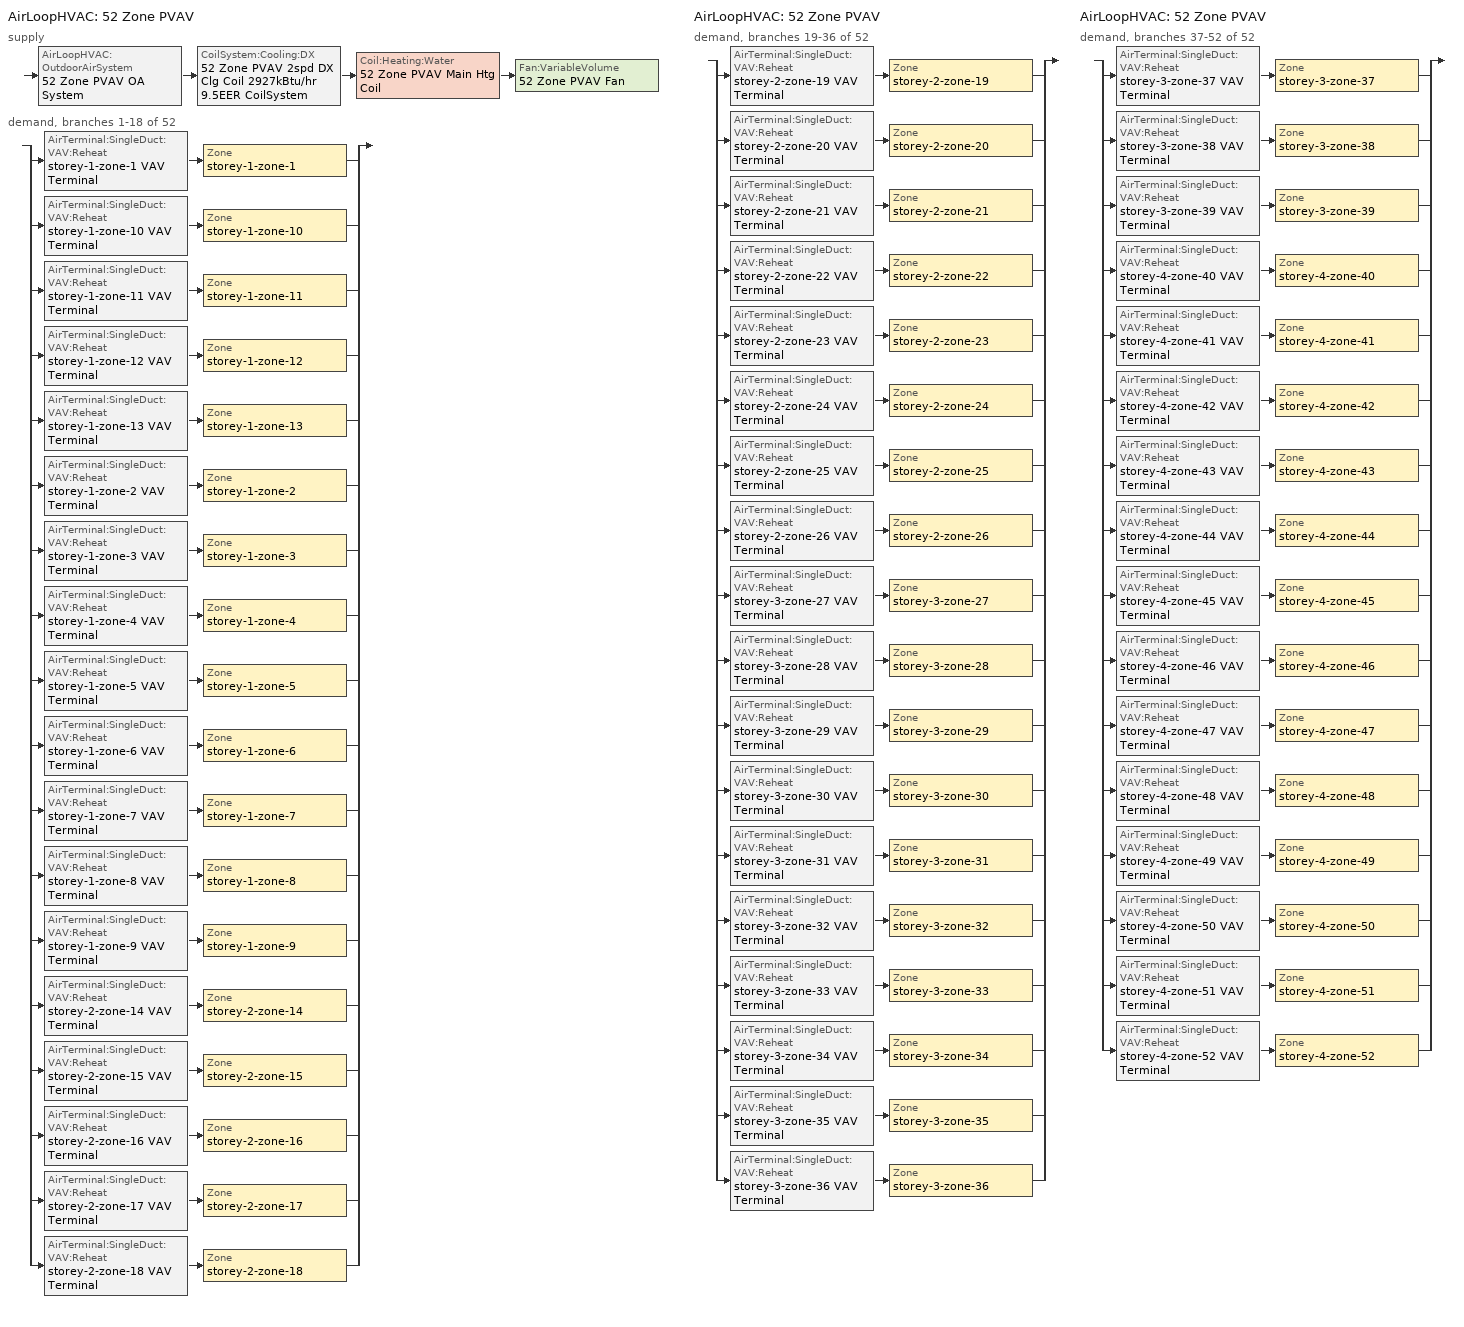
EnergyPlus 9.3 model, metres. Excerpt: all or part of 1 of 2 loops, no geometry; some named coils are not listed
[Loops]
AirLoopHVAC '52 Zone PVAV'
 supply: AirLoopHVAC:OutdoorAirSystem '52 Zone PVAV OA System' > CoilSystem:Cooling:DX '52 Zone PVAV 2spd DX Clg Coil 2927kBtu/hr 9.5EER CoilSystem' > Coil:Heating:Water '52 Zone PVAV Main Htg Coil' > Fan:VariableVolume '52 Zone PVAV Fan'
 demand, branches 1-18 of 52: split
  | AirTerminal:SingleDuct:VAV:Reheat 'storey-1-zone-1 VAV Terminal' > Zone 'storey-1-zone-1'
  | AirTerminal:SingleDuct:VAV:Reheat 'storey-1-zone-10 VAV Terminal' > Zone 'storey-1-zone-10'
  | AirTerminal:SingleDuct:VAV:Reheat 'storey-1-zone-11 VAV Terminal' > Zone 'storey-1-zone-11'
  | AirTerminal:SingleDuct:VAV:Reheat 'storey-1-zone-12 VAV Terminal' > Zone 'storey-1-zone-12'
  | AirTerminal:SingleDuct:VAV:Reheat 'storey-1-zone-13 VAV Terminal' > Zone 'storey-1-zone-13'
  | AirTerminal:SingleDuct:VAV:Reheat 'storey-1-zone-2 VAV Terminal' > Zone 'storey-1-zone-2'
  | AirTerminal:SingleDuct:VAV:Reheat 'storey-1-zone-3 VAV Terminal' > Zone 'storey-1-zone-3'
  | AirTerminal:SingleDuct:VAV:Reheat 'storey-1-zone-4 VAV Terminal' > Zone 'storey-1-zone-4'
  | AirTerminal:SingleDuct:VAV:Reheat 'storey-1-zone-5 VAV Terminal' > Zone 'storey-1-zone-5'
  | AirTerminal:SingleDuct:VAV:Reheat 'storey-1-zone-6 VAV Terminal' > Zone 'storey-1-zone-6'
  | AirTerminal:SingleDuct:VAV:Reheat 'storey-1-zone-7 VAV Terminal' > Zone 'storey-1-zone-7'
  | AirTerminal:SingleDuct:VAV:Reheat 'storey-1-zone-8 VAV Terminal' > Zone 'storey-1-zone-8'
  | AirTerminal:SingleDuct:VAV:Reheat 'storey-1-zone-9 VAV Terminal' > Zone 'storey-1-zone-9'
  | AirTerminal:SingleDuct:VAV:Reheat 'storey-2-zone-14 VAV Terminal' > Zone 'storey-2-zone-14'
  | AirTerminal:SingleDuct:VAV:Reheat 'storey-2-zone-15 VAV Terminal' > Zone 'storey-2-zone-15'
  | AirTerminal:SingleDuct:VAV:Reheat 'storey-2-zone-16 VAV Terminal' > Zone 'storey-2-zone-16'
  | AirTerminal:SingleDuct:VAV:Reheat 'storey-2-zone-17 VAV Terminal' > Zone 'storey-2-zone-17'
  | AirTerminal:SingleDuct:VAV:Reheat 'storey-2-zone-18 VAV Terminal' > Zone 'storey-2-zone-18'
AirLoopHVAC '52 Zone PVAV'
 demand, branches 19-36 of 52: split
  | AirTerminal:SingleDuct:VAV:Reheat 'storey-2-zone-19 VAV Terminal' > Zone 'storey-2-zone-19'
  | AirTerminal:SingleDuct:VAV:Reheat 'storey-2-zone-20 VAV Terminal' > Zone 'storey-2-zone-20'
  | AirTerminal:SingleDuct:VAV:Reheat 'storey-2-zone-21 VAV Terminal' > Zone 'storey-2-zone-21'
  | AirTerminal:SingleDuct:VAV:Reheat 'storey-2-zone-22 VAV Terminal' > Zone 'storey-2-zone-22'
  | AirTerminal:SingleDuct:VAV:Reheat 'storey-2-zone-23 VAV Terminal' > Zone 'storey-2-zone-23'
  | AirTerminal:SingleDuct:VAV:Reheat 'storey-2-zone-24 VAV Terminal' > Zone 'storey-2-zone-24'
  | AirTerminal:SingleDuct:VAV:Reheat 'storey-2-zone-25 VAV Terminal' > Zone 'storey-2-zone-25'
  | AirTerminal:SingleDuct:VAV:Reheat 'storey-2-zone-26 VAV Terminal' > Zone 'storey-2-zone-26'
  | AirTerminal:SingleDuct:VAV:Reheat 'storey-3-zone-27 VAV Terminal' > Zone 'storey-3-zone-27'
  | AirTerminal:SingleDuct:VAV:Reheat 'storey-3-zone-28 VAV Terminal' > Zone 'storey-3-zone-28'
  | AirTerminal:SingleDuct:VAV:Reheat 'storey-3-zone-29 VAV Terminal' > Zone 'storey-3-zone-29'
  | AirTerminal:SingleDuct:VAV:Reheat 'storey-3-zone-30 VAV Terminal' > Zone 'storey-3-zone-30'
  | AirTerminal:SingleDuct:VAV:Reheat 'storey-3-zone-31 VAV Terminal' > Zone 'storey-3-zone-31'
  | AirTerminal:SingleDuct:VAV:Reheat 'storey-3-zone-32 VAV Terminal' > Zone 'storey-3-zone-32'
  | AirTerminal:SingleDuct:VAV:Reheat 'storey-3-zone-33 VAV Terminal' > Zone 'storey-3-zone-33'
  | AirTerminal:SingleDuct:VAV:Reheat 'storey-3-zone-34 VAV Terminal' > Zone 'storey-3-zone-34'
  | AirTerminal:SingleDuct:VAV:Reheat 'storey-3-zone-35 VAV Terminal' > Zone 'storey-3-zone-35'
  | AirTerminal:SingleDuct:VAV:Reheat 'storey-3-zone-36 VAV Terminal' > Zone 'storey-3-zone-36'
AirLoopHVAC '52 Zone PVAV'
 demand, branches 37-52 of 52: split
  | AirTerminal:SingleDuct:VAV:Reheat 'storey-3-zone-37 VAV Terminal' > Zone 'storey-3-zone-37'
  | AirTerminal:SingleDuct:VAV:Reheat 'storey-3-zone-38 VAV Terminal' > Zone 'storey-3-zone-38'
  | AirTerminal:SingleDuct:VAV:Reheat 'storey-3-zone-39 VAV Terminal' > Zone 'storey-3-zone-39'
  | AirTerminal:SingleDuct:VAV:Reheat 'storey-4-zone-40 VAV Terminal' > Zone 'storey-4-zone-40'
  | AirTerminal:SingleDuct:VAV:Reheat 'storey-4-zone-41 VAV Terminal' > Zone 'storey-4-zone-41'
  | AirTerminal:SingleDuct:VAV:Reheat 'storey-4-zone-42 VAV Terminal' > Zone 'storey-4-zone-42'
  | AirTerminal:SingleDuct:VAV:Reheat 'storey-4-zone-43 VAV Terminal' > Zone 'storey-4-zone-43'
  | AirTerminal:SingleDuct:VAV:Reheat 'storey-4-zone-44 VAV Terminal' > Zone 'storey-4-zone-44'
  | AirTerminal:SingleDuct:VAV:Reheat 'storey-4-zone-45 VAV Terminal' > Zone 'storey-4-zone-45'
  | AirTerminal:SingleDuct:VAV:Reheat 'storey-4-zone-46 VAV Terminal' > Zone 'storey-4-zone-46'
  | AirTerminal:SingleDuct:VAV:Reheat 'storey-4-zone-47 VAV Terminal' > Zone 'storey-4-zone-47'
  | AirTerminal:SingleDuct:VAV:Reheat 'storey-4-zone-48 VAV Terminal' > Zone 'storey-4-zone-48'
  | AirTerminal:SingleDuct:VAV:Reheat 'storey-4-zone-49 VAV Terminal' > Zone 'storey-4-zone-49'
  | AirTerminal:SingleDuct:VAV:Reheat 'storey-4-zone-50 VAV Terminal' > Zone 'storey-4-zone-50'
  | AirTerminal:SingleDuct:VAV:Reheat 'storey-4-zone-51 VAV Terminal' > Zone 'storey-4-zone-51'
  | AirTerminal:SingleDuct:VAV:Reheat 'storey-4-zone-52 VAV Terminal' > Zone 'storey-4-zone-52'
[ZoneControl:Thermostat]
Name | Zone or ZoneList | Control Type Schedule | Control 1
storey-1-zone-1 Thermostat | storey-1-zone-1 | storey-1-zone-1 Thermostat Schedule | Thermostat Setpoint Dual Setpoint 25
storey-1-zone-10 Thermostat | storey-1-zone-10 | storey-1-zone-10 Thermostat Schedule | Thermostat Setpoint Dual Setpoint 18
storey-1-zone-11 Thermostat | storey-1-zone-11 | storey-1-zone-11 Thermostat Schedule | Thermostat Setpoint Dual Setpoint 17
storey-1-zone-12 Thermostat | storey-1-zone-12 | storey-1-zone-12 Thermostat Schedule | Thermostat Setpoint Dual Setpoint 12
storey-1-zone-13 Thermostat | storey-1-zone-13 | storey-1-zone-13 Thermostat Schedule | Thermostat Setpoint Dual Setpoint 31
storey-1-zone-2 Thermostat | storey-1-zone-2 | storey-1-zone-2 Thermostat Schedule | Thermostat Setpoint Dual Setpoint 24
storey-1-zone-3 Thermostat | storey-1-zone-3 | storey-1-zone-3 Thermostat Schedule | Thermostat Setpoint Dual Setpoint 19
storey-1-zone-4 Thermostat | storey-1-zone-4 | storey-1-zone-4 Thermostat Schedule | Thermostat Setpoint Dual Setpoint 26
storey-1-zone-5 Thermostat | storey-1-zone-5 | storey-1-zone-5 Thermostat Schedule | Thermostat Setpoint Dual Setpoint 34
storey-1-zone-6 Thermostat | storey-1-zone-6 | storey-1-zone-6 Thermostat Schedule | Thermostat Setpoint Dual Setpoint 10
storey-1-zone-7 Thermostat | storey-1-zone-7 | storey-1-zone-7 Thermostat Schedule | Thermostat Setpoint Dual Setpoint 29
storey-1-zone-8 Thermostat | storey-1-zone-8 | storey-1-zone-8 Thermostat Schedule | Thermostat Setpoint Dual Setpoint 21
storey-1-zone-9 Thermostat | storey-1-zone-9 | storey-1-zone-9 Thermostat Schedule | Thermostat Setpoint Dual Setpoint 20
storey-2-zone-14 Thermostat | storey-2-zone-14 | storey-2-zone-14 Thermostat Schedule | Thermostat Setpoint Dual Setpoint 11
storey-2-zone-15 Thermostat | storey-2-zone-15 | storey-2-zone-15 Thermostat Schedule | Thermostat Setpoint Dual Setpoint 30
storey-2-zone-16 Thermostat | storey-2-zone-16 | storey-2-zone-16 Thermostat Schedule | Thermostat Setpoint Dual Setpoint 9
storey-2-zone-17 Thermostat | storey-2-zone-17 | storey-2-zone-17 Thermostat Schedule | Thermostat Setpoint Dual Setpoint 27
storey-2-zone-18 Thermostat | storey-2-zone-18 | storey-2-zone-18 Thermostat Schedule | Thermostat Setpoint Dual Setpoint 32
storey-2-zone-19 Thermostat | storey-2-zone-19 | storey-2-zone-19 Thermostat Schedule | Thermostat Setpoint Dual Setpoint 35
storey-2-zone-20 Thermostat | storey-2-zone-20 | storey-2-zone-20 Thermostat Schedule | Thermostat Setpoint Dual Setpoint 37
storey-2-zone-21 Thermostat | storey-2-zone-21 | storey-2-zone-21 Thermostat Schedule | Thermostat Setpoint Dual Setpoint 39
storey-2-zone-22 Thermostat | storey-2-zone-22 | storey-2-zone-22 Thermostat Schedule | Thermostat Setpoint Dual Setpoint 13
storey-2-zone-23 Thermostat | storey-2-zone-23 | storey-2-zone-23 Thermostat Schedule | Thermostat Setpoint Dual Setpoint 42
storey-2-zone-24 Thermostat | storey-2-zone-24 | storey-2-zone-24 Thermostat Schedule | Thermostat Setpoint Dual Setpoint 40
storey-2-zone-25 Thermostat | storey-2-zone-25 | storey-2-zone-25 Thermostat Schedule | Thermostat Setpoint Dual Setpoint 43
storey-2-zone-26 Thermostat | storey-2-zone-26 | storey-2-zone-26 Thermostat Schedule | Thermostat Setpoint Dual Setpoint 44
storey-3-zone-27 Thermostat | storey-3-zone-27 | storey-3-zone-27 Thermostat Schedule | Thermostat Setpoint Dual Setpoint 45
storey-3-zone-28 Thermostat | storey-3-zone-28 | storey-3-zone-28 Thermostat Schedule | Thermostat Setpoint Dual Setpoint 33
storey-3-zone-29 Thermostat | storey-3-zone-29 | storey-3-zone-29 Thermostat Schedule | Thermostat Setpoint Dual Setpoint 48
storey-3-zone-30 Thermostat | storey-3-zone-30 | storey-3-zone-30 Thermostat Schedule | Thermostat Setpoint Dual Setpoint 49
storey-3-zone-31 Thermostat | storey-3-zone-31 | storey-3-zone-31 Thermostat Schedule | Thermostat Setpoint Dual Setpoint 36
storey-3-zone-32 Thermostat | storey-3-zone-32 | storey-3-zone-32 Thermostat Schedule | Thermostat Setpoint Dual Setpoint 46
storey-3-zone-33 Thermostat | storey-3-zone-33 | storey-3-zone-33 Thermostat Schedule | Thermostat Setpoint Dual Setpoint 41
storey-3-zone-34 Thermostat | storey-3-zone-34 | storey-3-zone-34 Thermostat Schedule | Thermostat Setpoint Dual Setpoint 14
storey-3-zone-35 Thermostat | storey-3-zone-35 | storey-3-zone-35 Thermostat Schedule | Thermostat Setpoint Dual Setpoint 47
storey-3-zone-36 Thermostat | storey-3-zone-36 | storey-3-zone-36 Thermostat Schedule | Thermostat Setpoint Dual Setpoint 23
storey-3-zone-37 Thermostat | storey-3-zone-37 | storey-3-zone-37 Thermostat Schedule | Thermostat Setpoint Dual Setpoint 38
storey-3-zone-38 Thermostat | storey-3-zone-38 | storey-3-zone-38 Thermostat Schedule | Thermostat Setpoint Dual Setpoint 8
storey-3-zone-39 Thermostat | storey-3-zone-39 | storey-3-zone-39 Thermostat Schedule | Thermostat Setpoint Dual Setpoint 6
storey-4-zone-40 Thermostat | storey-4-zone-40 | storey-4-zone-40 Thermostat Schedule | Thermostat Setpoint Dual Setpoint 5
storey-4-zone-41 Thermostat | storey-4-zone-41 | storey-4-zone-41 Thermostat Schedule | Thermostat Setpoint Dual Setpoint 7
storey-4-zone-42 Thermostat | storey-4-zone-42 | storey-4-zone-42 Thermostat Schedule | Thermostat Setpoint Dual Setpoint 16
storey-4-zone-43 Thermostat | storey-4-zone-43 | storey-4-zone-43 Thermostat Schedule | Thermostat Setpoint Dual Setpoint 4
storey-4-zone-44 Thermostat | storey-4-zone-44 | storey-4-zone-44 Thermostat Schedule | Thermostat Setpoint Dual Setpoint 15
storey-4-zone-45 Thermostat | storey-4-zone-45 | storey-4-zone-45 Thermostat Schedule | Thermostat Setpoint Dual Setpoint 3
storey-4-zone-46 Thermostat | storey-4-zone-46 | storey-4-zone-46 Thermostat Schedule | Thermostat Setpoint Dual Setpoint 2
storey-4-zone-47 Thermostat | storey-4-zone-47 | storey-4-zone-47 Thermostat Schedule | Thermostat Setpoint Dual Setpoint 53
storey-4-zone-48 Thermostat | storey-4-zone-48 | storey-4-zone-48 Thermostat Schedule | Thermostat Setpoint Dual Setpoint 22
storey-4-zone-49 Thermostat | storey-4-zone-49 | storey-4-zone-49 Thermostat Schedule | Thermostat Setpoint Dual Setpoint 52
storey-4-zone-50 Thermostat | storey-4-zone-50 | storey-4-zone-50 Thermostat Schedule | Thermostat Setpoint Dual Setpoint 28
storey-4-zone-51 Thermostat | storey-4-zone-51 | storey-4-zone-51 Thermostat Schedule | Thermostat Setpoint Dual Setpoint 51
storey-4-zone-52 Thermostat | storey-4-zone-52 | storey-4-zone-52 Thermostat Schedule | Thermostat Setpoint Dual Setpoint 1
[ThermostatSetpoint:DualSetpoint] Heating Setpoint Temperature Schedule=Office_OpenOffice_Large_HTGSETP_SPEED; Cooling Setpoint Temperature Schedule=Office_OpenOffice_Large_CLGSETP_SPEED
Thermostat Setpoint Dual Setpoint 25; Thermostat Setpoint Dual Setpoint 18; Thermostat Setpoint Dual Setpoint 17; Thermostat Setpoint Dual Setpoint 12; Thermostat Setpoint Dual Setpoint 31; Thermostat Setpoint Dual Setpoint 24; Thermostat Setpoint Dual Setpoint 19; Thermostat Setpoint Dual Setpoint 26; Thermostat Setpoint Dual Setpoint 34; Thermostat Setpoint Dual Setpoint 10; Thermostat Setpoint Dual Setpoint 29; Thermostat Setpoint Dual Setpoint 21; Thermostat Setpoint Dual Setpoint 20; Thermostat Setpoint Dual Setpoint 11; Thermostat Setpoint Dual Setpoint 30; Thermostat Setpoint Dual Setpoint 9; Thermostat Setpoint Dual Setpoint 27; Thermostat Setpoint Dual Setpoint 32; Thermostat Setpoint Dual Setpoint 35; Thermostat Setpoint Dual Setpoint 37; Thermostat Setpoint Dual Setpoint 39; Thermostat Setpoint Dual Setpoint 13; Thermostat Setpoint Dual Setpoint 42; Thermostat Setpoint Dual Setpoint 40; Thermostat Setpoint Dual Setpoint 43; Thermostat Setpoint Dual Setpoint 44; Thermostat Setpoint Dual Setpoint 45; Thermostat Setpoint Dual Setpoint 33; Thermostat Setpoint Dual Setpoint 48; Thermostat Setpoint Dual Setpoint 49; Thermostat Setpoint Dual Setpoint 36; Thermostat Setpoint Dual Setpoint 46; Thermostat Setpoint Dual Setpoint 41; Thermostat Setpoint Dual Setpoint 14; Thermostat Setpoint Dual Setpoint 47; Thermostat Setpoint Dual Setpoint 23; Thermostat Setpoint Dual Setpoint 38; Thermostat Setpoint Dual Setpoint 8; Thermostat Setpoint Dual Setpoint 6; Thermostat Setpoint Dual Setpoint 5; Thermostat Setpoint Dual Setpoint 7; Thermostat Setpoint Dual Setpoint 16; Thermostat Setpoint Dual Setpoint 4; Thermostat Setpoint Dual Setpoint 15; Thermostat Setpoint Dual Setpoint 3; Thermostat Setpoint Dual Setpoint 2; Thermostat Setpoint Dual Setpoint 53; Thermostat Setpoint Dual Setpoint 22; Thermostat Setpoint Dual Setpoint 52; Thermostat Setpoint Dual Setpoint 28; Thermostat Setpoint Dual Setpoint 51; Thermostat Setpoint Dual Setpoint 1
[AirTerminal:SingleDuct:VAV:Reheat] Availability Schedule=Always On Discrete; Maximum Air Flow Rate {m3/s}=Autosize; Zone Minimum Air Flow Input Method=Constant; Constant Minimum Air Flow Fraction=0.2; Fixed Minimum Air Flow Rate {m3/s}=0; Maximum Hot Water or Steam Flow Rate {m3/s}=Autosize; Minimum Hot Water or Steam Flow Rate {m3/s}=0; Convergence Tolerance=0.001; Damper Heating Action=ReverseWithLimits; Maximum Flow per Zone Floor Area During Reheat {m3/s-m2}=Autocalculate; Maximum Flow Fraction During Reheat=Autocalculate; Maximum Reheat Air Temperature {C}=50
Name | Reheat Coil
storey-1-zone-1 VAV Terminal | storey-1-zone-1 Reheat Coil
storey-1-zone-10 VAV Terminal | storey-1-zone-10 Reheat Coil
storey-1-zone-11 VAV Terminal | storey-1-zone-11 Reheat Coil
storey-1-zone-12 VAV Terminal | storey-1-zone-12 Reheat Coil
storey-1-zone-13 VAV Terminal | storey-1-zone-13 Reheat Coil
storey-1-zone-2 VAV Terminal | storey-1-zone-2 Reheat Coil
storey-1-zone-3 VAV Terminal | storey-1-zone-3 Reheat Coil
storey-1-zone-4 VAV Terminal | storey-1-zone-4 Reheat Coil
storey-1-zone-5 VAV Terminal | storey-1-zone-5 Reheat Coil
storey-1-zone-6 VAV Terminal | storey-1-zone-6 Reheat Coil
storey-1-zone-7 VAV Terminal | storey-1-zone-7 Reheat Coil
storey-1-zone-8 VAV Terminal | storey-1-zone-8 Reheat Coil
storey-1-zone-9 VAV Terminal | storey-1-zone-9 Reheat Coil
storey-2-zone-14 VAV Terminal | storey-2-zone-14 Reheat Coil
storey-2-zone-15 VAV Terminal | storey-2-zone-15 Reheat Coil
storey-2-zone-16 VAV Terminal | storey-2-zone-16 Reheat Coil
storey-2-zone-17 VAV Terminal | storey-2-zone-17 Reheat Coil
storey-2-zone-18 VAV Terminal | storey-2-zone-18 Reheat Coil
storey-2-zone-19 VAV Terminal | storey-2-zone-19 Reheat Coil
storey-2-zone-20 VAV Terminal | storey-2-zone-20 Reheat Coil
storey-2-zone-21 VAV Terminal | storey-2-zone-21 Reheat Coil
storey-2-zone-22 VAV Terminal | storey-2-zone-22 Reheat Coil
storey-2-zone-23 VAV Terminal | storey-2-zone-23 Reheat Coil
storey-2-zone-24 VAV Terminal | storey-2-zone-24 Reheat Coil
storey-2-zone-25 VAV Terminal | storey-2-zone-25 Reheat Coil
storey-2-zone-26 VAV Terminal | storey-2-zone-26 Reheat Coil
storey-3-zone-27 VAV Terminal | storey-3-zone-27 Reheat Coil
storey-3-zone-28 VAV Terminal | storey-3-zone-28 Reheat Coil
storey-3-zone-29 VAV Terminal | storey-3-zone-29 Reheat Coil
storey-3-zone-30 VAV Terminal | storey-3-zone-30 Reheat Coil
storey-3-zone-31 VAV Terminal | storey-3-zone-31 Reheat Coil
storey-3-zone-32 VAV Terminal | storey-3-zone-32 Reheat Coil
storey-3-zone-33 VAV Terminal | storey-3-zone-33 Reheat Coil
storey-3-zone-34 VAV Terminal | storey-3-zone-34 Reheat Coil
storey-3-zone-35 VAV Terminal | storey-3-zone-35 Reheat Coil
storey-3-zone-36 VAV Terminal | storey-3-zone-36 Reheat Coil
storey-3-zone-37 VAV Terminal | storey-3-zone-37 Reheat Coil
storey-3-zone-38 VAV Terminal | storey-3-zone-38 Reheat Coil
storey-3-zone-39 VAV Terminal | storey-3-zone-39 Reheat Coil
storey-4-zone-40 VAV Terminal | storey-4-zone-40 Reheat Coil
storey-4-zone-41 VAV Terminal | storey-4-zone-41 Reheat Coil
storey-4-zone-42 VAV Terminal | storey-4-zone-42 Reheat Coil
storey-4-zone-43 VAV Terminal | storey-4-zone-43 Reheat Coil
storey-4-zone-44 VAV Terminal | storey-4-zone-44 Reheat Coil
storey-4-zone-45 VAV Terminal | storey-4-zone-45 Reheat Coil
storey-4-zone-46 VAV Terminal | storey-4-zone-46 Reheat Coil
storey-4-zone-47 VAV Terminal | storey-4-zone-47 Reheat Coil
storey-4-zone-48 VAV Terminal | storey-4-zone-48 Reheat Coil
storey-4-zone-49 VAV Terminal | storey-4-zone-49 Reheat Coil
storey-4-zone-50 VAV Terminal | storey-4-zone-50 Reheat Coil
storey-4-zone-51 VAV Terminal | storey-4-zone-51 Reheat Coil
storey-4-zone-52 VAV Terminal | storey-4-zone-52 Reheat Coil
[Coil:Heating:Water]
52 Zone PVAV Main Htg Coil: Availability Schedule=Always On Discrete; U-Factor Times Area Value {W/K}=Autosize; Maximum Water Flow Rate {m3/s}=Autosize; Performance Input Method=UFactorTimesAreaAndDesignWaterFlowRate; Rated Capacity {W}=Autosize; Rated Inlet Water Temperature {C}=82.2222; Rated Inlet Air Temperature {C}=7.22222; Rated Outlet Water Temperature {C}=71.1111; Rated Outlet Air Temperature {C}=12.7778; Rated Ratio for Air and Water Convection=0.5
[Zone equipment]
storey-1-zone-1: storey-1-zone-1 VAV Terminal
storey-1-zone-10: storey-1-zone-10 VAV Terminal
storey-1-zone-11: storey-1-zone-11 VAV Terminal
storey-1-zone-12: storey-1-zone-12 VAV Terminal
storey-1-zone-13: storey-1-zone-13 VAV Terminal
storey-1-zone-2: storey-1-zone-2 VAV Terminal
storey-1-zone-3: storey-1-zone-3 VAV Terminal
storey-1-zone-4: storey-1-zone-4 VAV Terminal
storey-1-zone-5: storey-1-zone-5 VAV Terminal
storey-1-zone-6: storey-1-zone-6 VAV Terminal
storey-1-zone-7: storey-1-zone-7 VAV Terminal
storey-1-zone-8: storey-1-zone-8 VAV Terminal
storey-1-zone-9: storey-1-zone-9 VAV Terminal
storey-2-zone-14: storey-2-zone-14 VAV Terminal
storey-2-zone-15: storey-2-zone-15 VAV Terminal
storey-2-zone-16: storey-2-zone-16 VAV Terminal
storey-2-zone-17: storey-2-zone-17 VAV Terminal
storey-2-zone-18: storey-2-zone-18 VAV Terminal
storey-2-zone-19: storey-2-zone-19 VAV Terminal
storey-2-zone-20: storey-2-zone-20 VAV Terminal
storey-2-zone-21: storey-2-zone-21 VAV Terminal
storey-2-zone-22: storey-2-zone-22 VAV Terminal
storey-2-zone-23: storey-2-zone-23 VAV Terminal
storey-2-zone-24: storey-2-zone-24 VAV Terminal
storey-2-zone-25: storey-2-zone-25 VAV Terminal
storey-2-zone-26: storey-2-zone-26 VAV Terminal
storey-3-zone-27: storey-3-zone-27 VAV Terminal
storey-3-zone-28: storey-3-zone-28 VAV Terminal
storey-3-zone-29: storey-3-zone-29 VAV Terminal
storey-3-zone-30: storey-3-zone-30 VAV Terminal
storey-3-zone-31: storey-3-zone-31 VAV Terminal
storey-3-zone-32: storey-3-zone-32 VAV Terminal
storey-3-zone-33: storey-3-zone-33 VAV Terminal
storey-3-zone-34: storey-3-zone-34 VAV Terminal
storey-3-zone-35: storey-3-zone-35 VAV Terminal
storey-3-zone-36: storey-3-zone-36 VAV Terminal
storey-3-zone-37: storey-3-zone-37 VAV Terminal
storey-3-zone-38: storey-3-zone-38 VAV Terminal
storey-3-zone-39: storey-3-zone-39 VAV Terminal
storey-4-zone-40: storey-4-zone-40 VAV Terminal
storey-4-zone-41: storey-4-zone-41 VAV Terminal
storey-4-zone-42: storey-4-zone-42 VAV Terminal
storey-4-zone-43: storey-4-zone-43 VAV Terminal
storey-4-zone-44: storey-4-zone-44 VAV Terminal
storey-4-zone-45: storey-4-zone-45 VAV Terminal
storey-4-zone-46: storey-4-zone-46 VAV Terminal
storey-4-zone-47: storey-4-zone-47 VAV Terminal
storey-4-zone-48: storey-4-zone-48 VAV Terminal
storey-4-zone-49: storey-4-zone-49 VAV Terminal
storey-4-zone-50: storey-4-zone-50 VAV Terminal
storey-4-zone-51: storey-4-zone-51 VAV Terminal
storey-4-zone-52: storey-4-zone-52 VAV Terminal
[Sizing:Zone] Zone Cooling Design Supply Air Temperature Input Method=SupplyAirTemperature; Zone Cooling Design Supply Air Temperature {C}=12.7778; Zone Cooling Design Supply Air Temperature Difference {deltaC}=11.11; Zone Heating Design Supply Air Temperature Input Method=SupplyAirTemperature; Zone Heating Design Supply Air Temperature {C}=50; Zone Heating Design Supply Air Temperature Difference {deltaC}=11.11; Zone Cooling Design Supply Air Humidity Ratio {kgWater/kgDryAir}=0.0085; Zone Heating Design Supply Air Humidity Ratio {kgWater/kgDryAir}=0.008; Design Specification Outdoor Air Object=Office-OpenOffice-ventilation; Cooling Design Air Flow Method=DesignDay; Cooling Design Air Flow Rate {m3/s}=0; Cooling Minimum Air Flow per Zone Floor Area {m3/s-m2}=0.000762; Cooling Minimum Air Flow {m3/s}=0; Cooling Minimum Air Flow Fraction=0; Heating Design Air Flow Method=DesignDay; Heating Design Air Flow Rate {m3/s}=0; Heating Maximum Air Flow per Zone Floor Area {m3/s-m2}=0.002032; Heating Maximum Air Flow {m3/s}=0.141576; Heating Maximum Air Flow Fraction=0.3; Account for Dedicated Outdoor Air System=No
storey-1-zone-1; storey-1-zone-10; storey-1-zone-11; storey-1-zone-12; storey-1-zone-13; storey-1-zone-2; storey-1-zone-3; storey-1-zone-4; storey-1-zone-5; storey-1-zone-6; storey-1-zone-7; storey-1-zone-8; storey-1-zone-9; storey-2-zone-14; storey-2-zone-15; storey-2-zone-16; storey-2-zone-17; storey-2-zone-18; storey-2-zone-19; storey-2-zone-20; storey-2-zone-21; storey-2-zone-22; storey-2-zone-23; storey-2-zone-24; storey-2-zone-25; storey-2-zone-26; storey-3-zone-27; storey-3-zone-28; storey-3-zone-29; storey-3-zone-30; storey-3-zone-31; storey-3-zone-32; storey-3-zone-33; storey-3-zone-34; storey-3-zone-35; storey-3-zone-36; storey-3-zone-37; storey-3-zone-38; storey-3-zone-39; storey-4-zone-40; storey-4-zone-41; storey-4-zone-42; storey-4-zone-43; storey-4-zone-44; storey-4-zone-45; storey-4-zone-46; storey-4-zone-47; storey-4-zone-48; storey-4-zone-49; storey-4-zone-50; storey-4-zone-51; storey-4-zone-52
[Controller:MechanicalVentilation]
52 Zone PVAV Ventilation Controller: Availability Schedule=52 Zone PVAV Occ Sch; Demand Controlled Ventilation=No; System Outdoor Air Method=ZoneSum; Zone or ZoneList Name 1=storey-1-zone-1; Design Specification Outdoor Air Object Name 1=Office-OpenOffice-ventilation; Zone or ZoneList Name 2=storey-1-zone-10; Design Specification Outdoor Air Object Name 2=Office-OpenOffice-ventilation; Zone or ZoneList Name 3=storey-1-zone-11; Design Specification Outdoor Air Object Name 3=Office-OpenOffice-ventilation; Zone or ZoneList Name 4=storey-1-zone-12; Design Specification Outdoor Air Object Name 4=Office-OpenOffice-ventilation; Zone or ZoneList Name 5=storey-1-zone-13; Design Specification Outdoor Air Object Name 5=Office-OpenOffice-ventilation; Zone or ZoneList Name 6=storey-1-zone-2; Design Specification Outdoor Air Object Name 6=Office-OpenOffice-ventilation; Zone or ZoneList Name 7=storey-1-zone-3; Design Specification Outdoor Air Object Name 7=Office-OpenOffice-ventilation; Zone or ZoneList Name 8=storey-1-zone-4; Design Specification Outdoor Air Object Name 8=Office-OpenOffice-ventilation; Zone or ZoneList Name 9=storey-1-zone-5; Design Specification Outdoor Air Object Name 9=Office-OpenOffice-ventilation; Zone or ZoneList Name 10=storey-1-zone-6; Design Specification Outdoor Air Object Name 10=Office-OpenOffice-ventilation; Zone or ZoneList Name 11=storey-1-zone-7; Design Specification Outdoor Air Object Name 11=Office-OpenOffice-ventilation; Zone or ZoneList Name 12=storey-1-zone-8; Design Specification Outdoor Air Object Name 12=Office-OpenOffice-ventilation; Zone or ZoneList Name 13=storey-1-zone-9; Design Specification Outdoor Air Object Name 13=Office-OpenOffice-ventilation; Zone or ZoneList Name 14=storey-2-zone-14; Design Specification Outdoor Air Object Name 14=Office-OpenOffice-ventilation; Zone or ZoneList Name 15=storey-2-zone-15; Design Specification Outdoor Air Object Name 15=Office-OpenOffice-ventilation; Zone or ZoneList Name 16=storey-2-zone-16; Design Specification Outdoor Air Object Name 16=Office-OpenOffice-ventilation; Zone or ZoneList Name 17=storey-2-zone-17; Design Specification Outdoor Air Object Name 17=Office-OpenOffice-ventilation; Zone or ZoneList Name 18=storey-2-zone-18; Design Specification Outdoor Air Object Name 18=Office-OpenOffice-ventilation; Zone or ZoneList Name 19=storey-2-zone-19; Design Specification Outdoor Air Object Name 19=Office-OpenOffice-ventilation; Zone or ZoneList Name 20=storey-2-zone-20; Design Specification Outdoor Air Object Name 20=Office-OpenOffice-ventilation; Zone or ZoneList Name 21=storey-2-zone-21; Design Specification Outdoor Air Object Name 21=Office-OpenOffice-ventilation; Zone or ZoneList Name 22=storey-2-zone-22; Design Specification Outdoor Air Object Name 22=Office-OpenOffice-ventilation; Zone or ZoneList Name 23=storey-2-zone-23; Design Specification Outdoor Air Object Name 23=Office-OpenOffice-ventilation; Zone or ZoneList Name 24=storey-2-zone-24; Design Specification Outdoor Air Object Name 24=Office-OpenOffice-ventilation; Zone or ZoneList Name 25=storey-2-zone-25; Design Specification Outdoor Air Object Name 25=Office-OpenOffice-ventilation; Zone or ZoneList Name 26=storey-2-zone-26; Design Specification Outdoor Air Object Name 26=Office-OpenOffice-ventilation; Zone or ZoneList Name 27=storey-3-zone-27; Design Specification Outdoor Air Object Name 27=Office-OpenOffice-ventilation; Zone or ZoneList Name 28=storey-3-zone-28; Design Specification Outdoor Air Object Name 28=Office-OpenOffice-ventilation; Zone or ZoneList Name 29=storey-3-zone-29; Design Specification Outdoor Air Object Name 29=Office-OpenOffice-ventilation; Zone or ZoneList Name 30=storey-3-zone-30; Design Specification Outdoor Air Object Name 30=Office-OpenOffice-ventilation; Zone or ZoneList Name 31=storey-3-zone-31; Design Specification Outdoor Air Object Name 31=Office-OpenOffice-ventilation; Zone or ZoneList Name 32=storey-3-zone-32; Design Specification Outdoor Air Object Name 32=Office-OpenOffice-ventilation; Zone or ZoneList Name 33=storey-3-zone-33; Design Specification Outdoor Air Object Name 33=Office-OpenOffice-ventilation; Zone or ZoneList Name 34=storey-3-zone-34; Design Specification Outdoor Air Object Name 34=Office-OpenOffice-ventilation; Zone or ZoneList Name 35=storey-3-zone-35; Design Specification Outdoor Air Object Name 35=Office-OpenOffice-ventilation; Zone or ZoneList Name 36=storey-3-zone-36; Design Specification Outdoor Air Object Name 36=Office-OpenOffice-ventilation; Zone or ZoneList Name 37=storey-3-zone-37; Design Specification Outdoor Air Object Name 37=Office-OpenOffice-ventilation; Zone or ZoneList Name 38=storey-3-zone-38; Design Specification Outdoor Air Object Name 38=Office-OpenOffice-ventilation; Zone or ZoneList Name 39=storey-3-zone-39; Design Specification Outdoor Air Object Name 39=Office-OpenOffice-ventilation; Zone or ZoneList Name 40=storey-4-zone-40; Design Specification Outdoor Air Object Name 40=Office-OpenOffice-ventilation; Zone or ZoneList Name 41=storey-4-zone-41; Design Specification Outdoor Air Object Name 41=Office-OpenOffice-ventilation; Zone or ZoneList Name 42=storey-4-zone-42; Design Specification Outdoor Air Object Name 42=Office-OpenOffice-ventilation; Zone or ZoneList Name 43=storey-4-zone-43; Design Specification Outdoor Air Object Name 43=Office-OpenOffice-ventilation; Zone or ZoneList Name 44=storey-4-zone-44; Design Specification Outdoor Air Object Name 44=Office-OpenOffice-ventilation; Zone or ZoneList Name 45=storey-4-zone-45; Design Specification Outdoor Air Object Name 45=Office-OpenOffice-ventilation; Zone or ZoneList Name 46=storey-4-zone-46; Design Specification Outdoor Air Object Name 46=Office-OpenOffice-ventilation; Zone or ZoneList Name 47=storey-4-zone-47; Design Specification Outdoor Air Object Name 47=Office-OpenOffice-ventilation; Zone or ZoneList Name 48=storey-4-zone-48; Design Specification Outdoor Air Object Name 48=Office-OpenOffice-ventilation; Zone or ZoneList Name 49=storey-4-zone-49; Design Specification Outdoor Air Object Name 49=Office-OpenOffice-ventilation; Zone or ZoneList Name 50=storey-4-zone-50; Design Specification Outdoor Air Object Name 50=Office-OpenOffice-ventilation; Zone or ZoneList Name 51=storey-4-zone-51; Design Specification Outdoor Air Object Name 51=Office-OpenOffice-ventilation; Zone or ZoneList Name 52=storey-4-zone-52; Design Specification Outdoor Air Object Name 52=Office-OpenOffice-ventilation
[DesignSpecification:OutdoorAir]
Office-OpenOffice-ventilation: Outdoor Air Method=Sum; Outdoor Air Flow per Person {m3/s-person}=0.00235974; Outdoor Air Flow per Zone Floor Area {m3/s-m2}=0.0003048; Outdoor Air Flow per Zone {m3/s}=0; Outdoor Air Flow Air Changes per Hour {1/hr}=0; Outdoor Air Schedule=Office_OpenOffice_Large_OA_SPEED
[AirLoopHVAC]
52 Zone PVAV: Design Supply Air Flow Rate {m3/s}=AutoSize
[Sizing:System]
52 Zone PVAV: Type of Load to Size On=Sensible; Design Outdoor Air Flow Rate {m3/s}=Autosize; Central Heating Maximum System Air Flow Ratio=0.3; Preheat Design Temperature {C}=7.22222; Preheat Design Humidity Ratio {kgWater/kgDryAir}=0.008; Precool Design Temperature {C}=12.7778; Precool Design Humidity Ratio {kgWater/kgDryAir}=0.008; Central Cooling Design Supply Air Temperature {C}=12.7778; Central Heating Design Supply Air Temperature {C}=12.7778; Type of Zone Sum to Use=Coincident; 100% Outdoor Air in Cooling=No; 100% Outdoor Air in Heating=No; Central Cooling Design Supply Air Humidity Ratio {kgWater/kgDryAir}=0.0085; Central Heating Design Supply Air Humidity Ratio {kgWater/kgDryAir}=0.008; Cooling Supply Air Flow Rate Method=DesignDay; Cooling Supply Air Flow Rate {m3/s}=0; Cooling Supply Air Flow Rate Per Floor Area {m3/s-m2}=0.00996765; Cooling Fraction of Autosized Cooling Supply Air Flow Rate=1; Cooling Supply Air Flow Rate Per Unit Cooling Capacity {m3/s-W}=3.94755e-05; Heating Supply Air Flow Rate Method=DesignDay; Heating Supply Air Flow Rate {m3/s}=0; Heating Supply Air Flow Rate Per Floor Area {m3/s-m2}=0.00996765; Heating Fraction of Autosized Heating Supply Air Flow Rate=1; Heating Fraction of Autosized Cooling Supply Air Flow Rate=1; Heating Supply Air Flow Rate Per Unit Heating Capacity {m3/s-W}=3.15882e-05; System Outdoor Air Method=ZoneSum; Zone Maximum Outdoor Air Fraction=1; Cooling Design Capacity Method=CoolingDesignCapacity; Cooling Design Capacity {W}=Autosize; Cooling Design Capacity Per Floor Area {W/m2}=234.7; Fraction of Autosized Cooling Design Capacity=1; Heating Design Capacity Method=HeatingDesignCapacity; Heating Design Capacity {W}=Autosize; Heating Design Capacity Per Floor Area {W/m2}=157; Fraction of Autosized Heating Design Capacity=1; Central Cooling Capacity Control Method=OnOff
[Controller:WaterCoil]
52 Zone PVAV Main Htg Coil Controller: Control Variable=Temperature; Action=Normal; Actuator Variable=Flow; Controller Convergence Tolerance {deltaC}=0.0001; Maximum Actuated Flow {m3/s}=Autosize; Minimum Actuated Flow {m3/s}=0
[Controller:OutdoorAir]
Controller Outdoor Air 1: Minimum Outdoor Air Flow Rate {m3/s}=Autosize; Maximum Outdoor Air Flow Rate {m3/s}=Autosize; Economizer Control Type=DifferentialDryBulb; Economizer Control Action Type=ModulateFlow; Lockout Type=LockoutWithHeating; Minimum Limit Type=FixedMinimum; Minimum Outdoor Air Schedule=52 Zone PVAV Occ Sch; Mechanical Ventilation Controller=52 Zone PVAV Ventilation Controller; High Humidity Control=No; Control High Indoor Humidity Based on Outdoor Humidity Ratio=Yes; Heat Recovery Bypass Control Type=BypassWhenWithinEconomizerLimits
[SetpointManager:MixedAir] Control Variable=Temperature
Name | Setpoint Node or NodeList
52 Zone PVAV Mixed Air Node OS Default SPM | 52 Zone PVAV Mixed Air Node
52 Zone PVAV 2spd DX Clg Coil Outlet Air Node OS Default SPM | 52 Zone PVAV 2spd DX Clg Coil Outlet Air Node
52 Zone PVAV Main Htg Coil Outlet Air Node OS Default SPM | 52 Zone PVAV Main Htg Coil Outlet Air Node
[CoilSystem:Cooling:DX]
52 Zone PVAV 2spd DX Clg Coil 2927kBtu/hr 9.5EER CoilSystem: Availability Schedule=Always On Discrete; Cooling Coil=52 Zone PVAV 2spd DX Clg Coil 2927kBtu/hr 9.5EER
[Coil:Cooling:DX:TwoSpeed]
52 Zone PVAV 2spd DX Clg Coil 2927kBtu/hr 9.5EER: Availability Schedule=Always On Discrete; High Speed Gross Rated Total Cooling Capacity {W}=Autosize; High Speed Rated Sensible Heat Ratio=Autosize; High Speed Gross Rated Cooling COP {W/W}=3.2994; High Speed Rated Air Flow Rate {m3/s}=Autosize; Unit Internal Static Air Pressure {Pa}=773.3; Total Cooling Capacity Function of Temperature Curve=PSZ-AC_CoolCLennoxStandard10Ton_TGA120S2B_CapFT; Total Cooling Capacity Function of Flow Fraction Curve=AHU-1_CoolCStandard10Ton_CapFF; Energy Input Ratio Function of Temperature Curve=PSZ-AC_CoolCStandard10Ton_EIRFT; Energy Input Ratio Function of Flow Fraction Curve=CoolCLennoxStandard10Ton_TGA120S2B_EIRFFF; Part Load Fraction Correlation Curve=PSZ-AC_CoolCLennoxStandard10Ton_TGA120S2B_PLR; Low Speed Gross Rated Total Cooling Capacity {W}=Autosize; Low Speed Gross Rated Sensible Heat Ratio=0.69; Low Speed Gross Rated Cooling COP {W/W}=3.2994; Low Speed Rated Air Flow Rate {m3/s}=Autosize; Low Speed Total Cooling Capacity Function of Temperature Curve=PSZ-AC_CoolCLennoxStandard10Ton_TGA120S2B_CapFT; Low Speed Energy Input Ratio Function of Temperature Curve=PSZ-AC_CoolCStandard10Ton_EIRFT; Condenser Type=AirCooled; Minimum Outdoor Dry-Bulb Temperature for Compressor Operation {C}=-25; High Speed Evaporative Condenser Effectiveness=0; High Speed Evaporative Condenser Air Flow Rate {m3/s}=Autosize; High Speed Evaporative Condenser Pump Rated Power Consumption {W}=Autosize; Low Speed Evaporative Condenser Effectiveness=0; Low Speed Evaporative Condenser Air Flow Rate {m3/s}=Autosize; Low Speed Evaporative Condenser Pump Rated Power Consumption {W}=Autosize; Basin Heater Capacity {W/K}=10; Basin Heater Setpoint Temperature {C}=2
[Fan:VariableVolume]
52 Zone PVAV Fan: Availability Schedule=52 Zone PVAV Occ Sch; Fan Total Efficiency=0.6227; Pressure Rise {Pa}=1389.92; Maximum Flow Rate {m3/s}=AutoSize; Fan Power Minimum Flow Rate Input Method=Fraction; Fan Power Minimum Flow Fraction=0.25; Fan Power Minimum Air Flow Rate {m3/s}=0; Motor Efficiency=0.958; Motor In Airstream Fraction=1; Fan Power Coefficient 1=0.04076; Fan Power Coefficient 2=0.0881; Fan Power Coefficient 3=-0.0729; Fan Power Coefficient 4=0.9437; Fan Power Coefficient 5=0
[SetpointManager:Warmest]
52 Zone PVAV SAT Warmest Reset: Control Variable=Temperature; HVAC Air Loop=52 Zone PVAV; Minimum Setpoint Temperature {C}=12.7778; Maximum Setpoint Temperature {C}=15.5556; Strategy=MaximumTemperature; Setpoint Node or NodeList=52 Zone PVAV Supply Outlet Node
[Schedule:Compact]
storey-1-zone-1 Thermostat Schedule; storey-1-zone-10 Thermostat Schedule; storey-1-zone-11 Thermostat Schedule; storey-1-zone-12 Thermostat Schedule; storey-1-zone-13 Thermostat Schedule; storey-1-zone-2 Thermostat Schedule; storey-1-zone-3 Thermostat Schedule; storey-1-zone-4 Thermostat Schedule; storey-1-zone-5 Thermostat Schedule; storey-1-zone-6 Thermostat Schedule; storey-1-zone-7 Thermostat Schedule; storey-1-zone-8 Thermostat Schedule; storey-1-zone-9 Thermostat Schedule; storey-2-zone-14 Thermostat Schedule; storey-2-zone-15 Thermostat Schedule; storey-2-zone-16 Thermostat Schedule; storey-2-zone-17 Thermostat Schedule; storey-2-zone-18 Thermostat Schedule; storey-2-zone-19 Thermostat Schedule; storey-2-zone-20 Thermostat Schedule; storey-2-zone-21 Thermostat Schedule; storey-2-zone-22 Thermostat Schedule; storey-2-zone-23 Thermostat Schedule; storey-2-zone-24 Thermostat Schedule; storey-2-zone-25 Thermostat Schedule; storey-2-zone-26 Thermostat Schedule; storey-3-zone-27 Thermostat Schedule; storey-3-zone-28 Thermostat Schedule; storey-3-zone-29 Thermostat Schedule; storey-3-zone-30 Thermostat Schedule; storey-3-zone-31 Thermostat Schedule; storey-3-zone-32 Thermostat Schedule; storey-3-zone-33 Thermostat Schedule; storey-3-zone-34 Thermostat Schedule; storey-3-zone-35 Thermostat Schedule; storey-3-zone-36 Thermostat Schedule; storey-3-zone-37 Thermostat Schedule; storey-3-zone-38 Thermostat Schedule; storey-3-zone-39 Thermostat Schedule; storey-4-zone-40 Thermostat Schedule; storey-4-zone-41 Thermostat Schedule; storey-4-zone-42 Thermostat Schedule; storey-4-zone-43 Thermostat Schedule; storey-4-zone-44 Thermostat Schedule; storey-4-zone-45 Thermostat Schedule; storey-4-zone-46 Thermostat Schedule; storey-4-zone-47 Thermostat Schedule; storey-4-zone-48 Thermostat Schedule; storey-4-zone-49 Thermostat Schedule; storey-4-zone-50 Thermostat Schedule; storey-4-zone-51 Thermostat Schedule; storey-4-zone-52 Thermostat Schedule: Through: 12/31, For: AllDays, Until: 24:00, 4
[Schedule:Day:Interval]
Office_OpenOffice_Large_HTGSETP_SPEED Wkdy | Default Day; Office_OpenOffice_Large_HTGSETP_SPEED Default: No, 06:00, 19.4, 22:00, 21.1, 24:00, 19.4
Office_OpenOffice_Large_HTGSETP_SPEED Sat Day: No, 06:00, 19.4, 17:00, 21.1, 24:00, 19.4
Office_OpenOffice_Large_HTGSETP_SPEED Sun Day: No, 24:00, 19.4
Office_OpenOffice_Large_HTGSETP_SPEED Summer Design Day; Office_OpenOffice_Large_HTGSETP_SPEED Winter Design Day: No, 24:00, 21.1
Office_OpenOffice_Large_CLGSETP_SPEED Wkdy | Default Day; Office_OpenOffice_Large_CLGSETP_SPEED Default: No, 06:00, 25.6, 22:00, 23.9, 24:00, 25.6
Office_OpenOffice_Large_CLGSETP_SPEED Sat Day: No, 06:00, 25.6, 17:00, 23.9, 24:00, 25.6
Office_OpenOffice_Large_CLGSETP_SPEED Sun Day: No, 24:00, 25.6
Office_OpenOffice_Large_CLGSETP_SPEED Summer Design Day; Office_OpenOffice_Large_CLGSETP_SPEED Winter Design Day: No, 24:00, 23.9
52 Zone PVAV Occ Sch Default; Office_OpenOffice_Large_OA_SPEED Default; Office_OpenOffice_Large_OA_SPEED Wkdy | Default Day: No, 06:00, 0, 22:00, 1, 24:00, 0
52 Zone PVAV Occ Sch Saturday; Office_OpenOffice_Large_OA_SPEED Sat Day: No, 06:00, 0, 17:00, 1, 24:00, 0
52 Zone PVAV Occ Sch Sunday; Office_OpenOffice_Large_OA_SPEED Sun Day: No, 24:00, 0
52 Zone PVAV Occ Sch Summer Design Day; 52 Zone PVAV Occ Sch Winter Design Day; Office_OpenOffice_Large_OA_SPEED Summer Design Day; Office_OpenOffice_Large_OA_SPEED Winter Design Day: No, 24:00, 1
[Schedule:Week:Daily]
Office_OpenOffice_Large_HTGSETP_SPEED Week Rule - Jan1-Jan3: Office_OpenOffice_Large_HTGSETP_SPEED Wkdy | Default Day, Office_OpenOffice_Large_HTGSETP_SPEED Wkdy | Default Day, Office_OpenOffice_Large_HTGSETP_SPEED Wkdy | Default Day, Office_OpenOffice_Large_HTGSETP_SPEED Wkdy | Default Day, Office_OpenOffice_Large_HTGSETP_SPEED Wkdy | Default Day, Office_OpenOffice_Large_HTGSETP_SPEED Wkdy | Default Day, Office_OpenOffice_Large_HTGSETP_SPEED Sat Day, Office_OpenOffice_Large_HTGSETP_SPEED Default, Office_OpenOffice_Large_HTGSETP_SPEED Summer Design Day, Office_OpenOffice_Large_HTGSETP_SPEED Winter Design Day, Office_OpenOffice_Large_HTGSETP_SPEED Default, Office_OpenOffice_Large_HTGSETP_SPEED Default
Office_OpenOffice_Large_HTGSETP_SPEED Week Rule - Jan4-Dec31: Office_OpenOffice_Large_HTGSETP_SPEED Sun Day, Office_OpenOffice_Large_HTGSETP_SPEED Wkdy | Default Day, Office_OpenOffice_Large_HTGSETP_SPEED Wkdy | Default Day, Office_OpenOffice_Large_HTGSETP_SPEED Wkdy | Default Day, Office_OpenOffice_Large_HTGSETP_SPEED Wkdy | Default Day, Office_OpenOffice_Large_HTGSETP_SPEED Wkdy | Default Day, Office_OpenOffice_Large_HTGSETP_SPEED Sat Day, Office_OpenOffice_Large_HTGSETP_SPEED Default, Office_OpenOffice_Large_HTGSETP_SPEED Summer Design Day, Office_OpenOffice_Large_HTGSETP_SPEED Winter Design Day, Office_OpenOffice_Large_HTGSETP_SPEED Default, Office_OpenOffice_Large_HTGSETP_SPEED Default
Office_OpenOffice_Large_CLGSETP_SPEED Week Rule - Jan1-Jan3: Office_OpenOffice_Large_CLGSETP_SPEED Wkdy | Default Day, Office_OpenOffice_Large_CLGSETP_SPEED Wkdy | Default Day, Office_OpenOffice_Large_CLGSETP_SPEED Wkdy | Default Day, Office_OpenOffice_Large_CLGSETP_SPEED Wkdy | Default Day, Office_OpenOffice_Large_CLGSETP_SPEED Wkdy | Default Day, Office_OpenOffice_Large_CLGSETP_SPEED Wkdy | Default Day, Office_OpenOffice_Large_CLGSETP_SPEED Sat Day, Office_OpenOffice_Large_CLGSETP_SPEED Default, Office_OpenOffice_Large_CLGSETP_SPEED Summer Design Day, Office_OpenOffice_Large_CLGSETP_SPEED Winter Design Day, Office_OpenOffice_Large_CLGSETP_SPEED Default, Office_OpenOffice_Large_CLGSETP_SPEED Default
Office_OpenOffice_Large_CLGSETP_SPEED Week Rule - Jan4-Dec31: Office_OpenOffice_Large_CLGSETP_SPEED Sun Day, Office_OpenOffice_Large_CLGSETP_SPEED Wkdy | Default Day, Office_OpenOffice_Large_CLGSETP_SPEED Wkdy | Default Day, Office_OpenOffice_Large_CLGSETP_SPEED Wkdy | Default Day, Office_OpenOffice_Large_CLGSETP_SPEED Wkdy | Default Day, Office_OpenOffice_Large_CLGSETP_SPEED Wkdy | Default Day, Office_OpenOffice_Large_CLGSETP_SPEED Sat Day, Office_OpenOffice_Large_CLGSETP_SPEED Default, Office_OpenOffice_Large_CLGSETP_SPEED Summer Design Day, Office_OpenOffice_Large_CLGSETP_SPEED Winter Design Day, Office_OpenOffice_Large_CLGSETP_SPEED Default, Office_OpenOffice_Large_CLGSETP_SPEED Default
52 Zone PVAV Occ Sch Week Rule - Jan1-Jan3: 52 Zone PVAV Occ Sch Default, 52 Zone PVAV Occ Sch Default, 52 Zone PVAV Occ Sch Default, 52 Zone PVAV Occ Sch Default, 52 Zone PVAV Occ Sch Default, 52 Zone PVAV Occ Sch Default, 52 Zone PVAV Occ Sch Saturday, 52 Zone PVAV Occ Sch Default, 52 Zone PVAV Occ Sch Summer Design Day, 52 Zone PVAV Occ Sch Winter Design Day, 52 Zone PVAV Occ Sch Default, 52 Zone PVAV Occ Sch Default
52 Zone PVAV Occ Sch Week Rule - Jan4-Dec31: 52 Zone PVAV Occ Sch Sunday, 52 Zone PVAV Occ Sch Default, 52 Zone PVAV Occ Sch Default, 52 Zone PVAV Occ Sch Default, 52 Zone PVAV Occ Sch Default, 52 Zone PVAV Occ Sch Default, 52 Zone PVAV Occ Sch Saturday, 52 Zone PVAV Occ Sch Default, 52 Zone PVAV Occ Sch Summer Design Day, 52 Zone PVAV Occ Sch Winter Design Day, 52 Zone PVAV Occ Sch Default, 52 Zone PVAV Occ Sch Default
Office_OpenOffice_Large_OA_SPEED Week Rule - Jan1-Jan3: Office_OpenOffice_Large_OA_SPEED Wkdy | Default Day, Office_OpenOffice_Large_OA_SPEED Wkdy | Default Day, Office_OpenOffice_Large_OA_SPEED Wkdy | Default Day, Office_OpenOffice_Large_OA_SPEED Wkdy | Default Day, Office_OpenOffice_Large_OA_SPEED Wkdy | Default Day, Office_OpenOffice_Large_OA_SPEED Wkdy | Default Day, Office_OpenOffice_Large_OA_SPEED Sat Day, Office_OpenOffice_Large_OA_SPEED Default, Office_OpenOffice_Large_OA_SPEED Summer Design Day, Office_OpenOffice_Large_OA_SPEED Winter Design Day, Office_OpenOffice_Large_OA_SPEED Default, Office_OpenOffice_Large_OA_SPEED Default
Office_OpenOffice_Large_OA_SPEED Week Rule - Jan4-Dec31: Office_OpenOffice_Large_OA_SPEED Sun Day, Office_OpenOffice_Large_OA_SPEED Wkdy | Default Day, Office_OpenOffice_Large_OA_SPEED Wkdy | Default Day, Office_OpenOffice_Large_OA_SPEED Wkdy | Default Day, Office_OpenOffice_Large_OA_SPEED Wkdy | Default Day, Office_OpenOffice_Large_OA_SPEED Wkdy | Default Day, Office_OpenOffice_Large_OA_SPEED Sat Day, Office_OpenOffice_Large_OA_SPEED Default, Office_OpenOffice_Large_OA_SPEED Summer Design Day, Office_OpenOffice_Large_OA_SPEED Winter Design Day, Office_OpenOffice_Large_OA_SPEED Default, Office_OpenOffice_Large_OA_SPEED Default
[Schedule:Year]
Office_OpenOffice_Large_HTGSETP_SPEED: Office_OpenOffice_Large_HTGSETP_SPEED Week Rule - Jan1-Jan3, 1, 1, 1, 3, Office_OpenOffice_Large_HTGSETP_SPEED Week Rule - Jan4-Dec31, 1, 4, 12, 31
Office_OpenOffice_Large_CLGSETP_SPEED: Office_OpenOffice_Large_CLGSETP_SPEED Week Rule - Jan1-Jan3, 1, 1, 1, 3, Office_OpenOffice_Large_CLGSETP_SPEED Week Rule - Jan4-Dec31, 1, 4, 12, 31
52 Zone PVAV Occ Sch: 52 Zone PVAV Occ Sch Week Rule - Jan1-Jan3, 1, 1, 1, 3, 52 Zone PVAV Occ Sch Week Rule - Jan4-Dec31, 1, 4, 12, 31
Office_OpenOffice_Large_OA_SPEED: Office_OpenOffice_Large_OA_SPEED Week Rule - Jan1-Jan3, 1, 1, 1, 3, Office_OpenOffice_Large_OA_SPEED Week Rule - Jan4-Dec31, 1, 4, 12, 31
[Schedule:Constant]
Always On Discrete: Hourly Value=1
[Curve:Biquadratic] Minimum Value of x {BasedOnField A2}=17; Maximum Value of x {BasedOnField A2}=22; Minimum Value of y {BasedOnField A3}=29; Maximum Value of y {BasedOnField A3}=46
Name | Coefficient1 Constant | Coefficient2 x | Coefficient3 x**2 | Coefficient4 y | Coefficient5 y**2 | Coefficient6 x*y
PSZ-AC_CoolCLennoxStandard10Ton_TGA120S2B_CapFT | 0.42415 | 0.04426 | -0.00042 | 0.00333 | -8e-05 | -0.00021
PSZ-AC_CoolCStandard10Ton_EIRFT | 1.23649 | -0.02431 | 0.00057 | -0.01434 | 0.00063 | -0.00038
[Curve:Quadratic]
Name | Coefficient1 Constant | Coefficient2 x | Coefficient3 x**2 | Minimum Value of x {BasedOnField A2} | Maximum Value of x {BasedOnField A2}
AHU-1_CoolCStandard10Ton_CapFF | 0.77136 | 0.34053 | -0.11088 | 0.75918 | 1.13877
CoolCLennoxStandard10Ton_TGA120S2B_EIRFFF | 1.2055 | -0.32953 | 0.12308 | 0.75918 | 1.13877
PSZ-AC_CoolCLennoxStandard10Ton_TGA120S2B_PLR | 0.771 | 0.229 | 0 | 0 | 1
